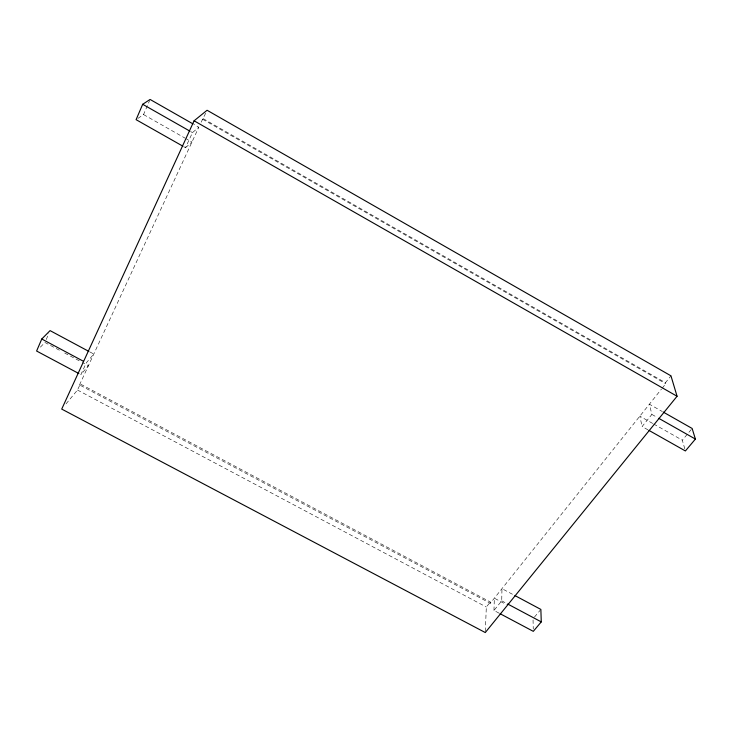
<?xml version="1.0" encoding="UTF-8"?>
<svg xmlns="http://www.w3.org/2000/svg" width="732" height="732" viewBox="0 0 732 732"><rect width="100%" height="100%" fill="white"/><g stroke="black" fill="none" stroke-linecap="round" stroke-linejoin="round"><path stroke-width="0.55" stroke-dasharray="3.66 2.75" d="M499.014 613.132L493.972 610.461L501.722 600.835L501.969 588.656L512.94 594.512M493.972 610.461L494.338 598.2L506.242 604.541M490.294 603.269L490.339 601.997L80.291 383.98L79.504 384.922L490.294 603.269L661.481 389.085M485.325 631.432L486.322 607.02L490.339 601.997M46.226 339.511L48.788 333.582M137.955 118.392L143.545 114.558L149.648 100.458M183.531 146.546L185.516 147.663L192.461 132.593L198.82 127.231L193.953 124.458M79.504 384.922L198.82 127.231M201.144 122.217L206.223 112.124M66.017 403.89L77.491 390.019L80.291 383.98M662.195 388.198L665.754 383.742L665.461 382.717L670.96 375.827M648.012 429.867L642.11 426.536L651.873 414.422L649.394 404.21L662.314 411.54M534.461 617.094L540.152 610.278M684.777 448.798L682.325 440.197L692.133 428.458M40.388 347.142L44.936 342.485L60.747 350.93M185.516 147.663L191.967 142.045L186.038 138.677M77.491 390.019L486.322 607.02M501.722 600.835L506.663 603.461M89.826 351.918L93.797 354.05L86.312 362.816L80.868 374.61L88.398 365.707L82.478 362.541M64.7 353.034L81.49 362.011M651.873 414.422L656.824 417.222M652.679 423.435L639.823 416.179L642.11 426.536M653.667 424.002L682.325 440.197M190.512 131.486L192.461 132.593M143.545 114.558L185.05 138.119M202.544 119.206L665.754 383.742M203.194 118.666L665.461 382.717M533.052 619.94L533.253 629.062"/><path stroke-width="1.1" d="M88.828 351.387L50.078 330.617L41.77 339.007L36.6 351.021L78.855 373.54M192.974 123.9L150.078 99.451L142.694 104.292L136.088 119.664L182.543 145.988M194.09 120.798L61.717 409.087L485.279 632.549L677.063 396.25L670.96 375.827L207.083 110.258L194.09 120.798L677.063 396.25M514.935 595.573L540.866 609.427L541.268 621.889L533.299 631.341L500.02 613.672M663.311 412.107L692.133 428.458L695.4 439.072L685.39 450.949L649 430.425M507.651 603.992L541.268 621.889M41.77 339.007L83.338 361.224M658.8 418.347L695.4 439.072M142.694 104.292L189.533 130.936"/></g></svg>
